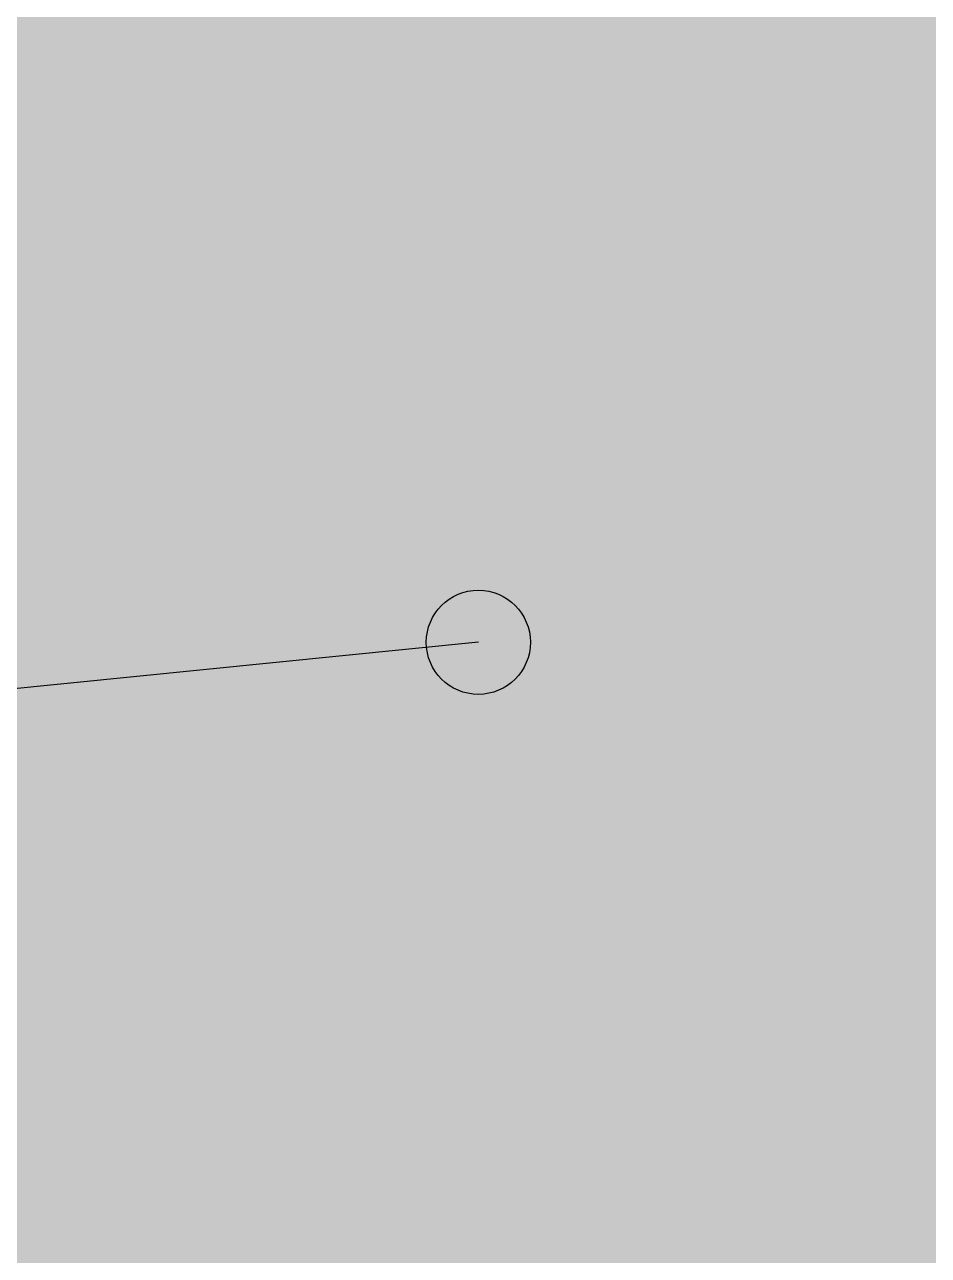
# Model space of a CAD drawing. Header units: metres. Extents: x 349122 to 349453, y 9281252 to 9281971.
# Drawn here: x 349264.3477 to 349264.4866, y 9281653.4938 to 9281653.6829 of the extents above; entities that cross this region are included whole.
import ezdxf

# ---------------------------------------------------------------- set-up
doc = ezdxf.new("R2010")
doc.units = ezdxf.units.M
doc.header["$LTSCALE"] = 0.25
doc.layers.add('ISO-3D', color=7, linetype='CONTINUOUS', lineweight=13)
doc.layers.add('LLAMADAS-NUM', color=30, linetype='CONTINUOUS', lineweight=25, true_color=0xc05014)

msp = doc.modelspace()

# ---------------------------------------------------------------- linework, layer by layer
at = {"layer": 'ISO-3D', "true_color": 0xb7aa8e}
for points in [[(349264.35754, 9281653.6896), (349264.36991, 9281653.68245), (349264.35754, 9281653.70423), (349264.36991, 9281653.69709)], [(349264.38228, 9281653.68994), (349264.39466, 9281653.6828), (349264.38228, 9281653.70458), (349264.39466, 9281653.69744)], [(349264.34517, 9281653.6821), (349264.35754, 9281653.67496), (349264.34517, 9281653.69674), (349264.35754, 9281653.6896)], [(349264.36991, 9281653.68245), (349264.38228, 9281653.67531), (349264.36991, 9281653.69709), (349264.38228, 9281653.68994)], [(349264.39466, 9281653.6828), (349264.40703, 9281653.67566), (349264.39466, 9281653.69744), (349264.40703, 9281653.69029)], [(349264.4194, 9281653.68315), (349264.43177, 9281653.67601), (349264.4194, 9281653.69778), (349264.43177, 9281653.69064)], [(349264.44414, 9281653.6835), (349264.45652, 9281653.67636), (349264.44414, 9281653.69813), (349264.45652, 9281653.69099)], [(349264.46889, 9281653.68385), (349264.48126, 9281653.6767), (349264.46889, 9281653.69848), (349264.48126, 9281653.69134)], [(349264.45652, 9281653.67636), (349264.46889, 9281653.66921), (349264.45652, 9281653.69099), (349264.46889, 9281653.68385)], [(349264.48126, 9281653.6767), (349264.49363, 9281653.66956), (349264.48126, 9281653.69134), (349264.49363, 9281653.6842)], [(349264.35754, 9281653.67496), (349264.36991, 9281653.66782), (349264.35754, 9281653.6896), (349264.36991, 9281653.68245)], [(349264.38228, 9281653.67531), (349264.39466, 9281653.66817), (349264.38228, 9281653.68994), (349264.39466, 9281653.6828)], [(349264.40703, 9281653.67566), (349264.4194, 9281653.66852), (349264.40703, 9281653.69029), (349264.4194, 9281653.68315)], [(349264.43177, 9281653.67601), (349264.44414, 9281653.66886), (349264.43177, 9281653.69064), (349264.44414, 9281653.6835)], [(349264.44414, 9281653.66886), (349264.45652, 9281653.66172), (349264.44414, 9281653.6835), (349264.45652, 9281653.67636)], [(349264.46889, 9281653.66921), (349264.48126, 9281653.66207), (349264.46889, 9281653.68385), (349264.48126, 9281653.6767)], [(349264.34517, 9281653.66747), (349264.35754, 9281653.66033), (349264.34517, 9281653.6821), (349264.35754, 9281653.67496)], [(349264.36991, 9281653.66782), (349264.38228, 9281653.66068), (349264.36991, 9281653.68245), (349264.38228, 9281653.67531)], [(349264.39466, 9281653.66817), (349264.40703, 9281653.66102), (349264.39466, 9281653.6828), (349264.40703, 9281653.67566)], [(349264.4194, 9281653.66852), (349264.43177, 9281653.66137), (349264.4194, 9281653.68315), (349264.43177, 9281653.67601)], [(349264.43177, 9281653.66137), (349264.44414, 9281653.65423), (349264.43177, 9281653.67601), (349264.44414, 9281653.66886)], [(349264.45652, 9281653.66172), (349264.46889, 9281653.65458), (349264.45652, 9281653.67636), (349264.46889, 9281653.66921)], [(349264.48126, 9281653.66207), (349264.49363, 9281653.65493), (349264.48126, 9281653.6767), (349264.49363, 9281653.66956)], [(349264.35754, 9281653.66033), (349264.36991, 9281653.65318), (349264.35754, 9281653.67496), (349264.36991, 9281653.66782)], [(349264.38228, 9281653.66068), (349264.39466, 9281653.65353), (349264.38228, 9281653.67531), (349264.39466, 9281653.66817)], [(349264.40703, 9281653.66102), (349264.4194, 9281653.65388), (349264.40703, 9281653.67566), (349264.4194, 9281653.66852)], [(349264.4194, 9281653.65388), (349264.43177, 9281653.64674), (349264.4194, 9281653.66852), (349264.43177, 9281653.66137)], [(349264.44414, 9281653.65423), (349264.45652, 9281653.64709), (349264.44414, 9281653.66886), (349264.45652, 9281653.66172)], [(349264.46889, 9281653.65458), (349264.48126, 9281653.64744), (349264.46889, 9281653.66921), (349264.48126, 9281653.66207)], [(349264.34517, 9281653.65284), (349264.35754, 9281653.64569), (349264.34517, 9281653.66747), (349264.35754, 9281653.66033)], [(349264.36991, 9281653.65318), (349264.38228, 9281653.64604), (349264.36991, 9281653.66782), (349264.38228, 9281653.66068)], [(349264.39466, 9281653.65353), (349264.40703, 9281653.64639), (349264.39466, 9281653.66817), (349264.40703, 9281653.66102)], [(349264.40703, 9281653.64639), (349264.4194, 9281653.63925), (349264.40703, 9281653.66102), (349264.4194, 9281653.65388)], [(349264.43177, 9281653.64674), (349264.44414, 9281653.6396), (349264.43177, 9281653.66137), (349264.44414, 9281653.65423)], [(349264.45652, 9281653.64709), (349264.46889, 9281653.63994), (349264.45652, 9281653.66172), (349264.46889, 9281653.65458)], [(349264.48126, 9281653.64744), (349264.49363, 9281653.64029), (349264.48126, 9281653.66207), (349264.49363, 9281653.65493)], [(349264.35754, 9281653.64569), (349264.36991, 9281653.63855), (349264.35754, 9281653.66033), (349264.36991, 9281653.65318)], [(349264.38228, 9281653.64604), (349264.39466, 9281653.6389), (349264.38228, 9281653.66068), (349264.39466, 9281653.65353)], [(349264.36991, 9281653.63855), (349264.38228, 9281653.63141), (349264.36991, 9281653.65318), (349264.38228, 9281653.64604)], [(349264.39466, 9281653.6389), (349264.40703, 9281653.63176), (349264.39466, 9281653.65353), (349264.40703, 9281653.64639)], [(349264.4194, 9281653.63925), (349264.43177, 9281653.6321), (349264.4194, 9281653.65388), (349264.43177, 9281653.64674)], [(349264.44414, 9281653.6396), (349264.45652, 9281653.63245), (349264.44414, 9281653.65423), (349264.45652, 9281653.64709)], [(349264.46889, 9281653.63994), (349264.48126, 9281653.6328), (349264.46889, 9281653.65458), (349264.48126, 9281653.64744)], [(349264.34517, 9281653.6382), (349264.35754, 9281653.63106), (349264.34517, 9281653.65284), (349264.35754, 9281653.64569)], [(349264.35754, 9281653.63106), (349264.36991, 9281653.62392), (349264.35754, 9281653.64569), (349264.36991, 9281653.63855)], [(349264.38228, 9281653.63141), (349264.39466, 9281653.62426), (349264.38228, 9281653.64604), (349264.39466, 9281653.6389)], [(349264.40703, 9281653.63176), (349264.4194, 9281653.62461), (349264.40703, 9281653.64639), (349264.4194, 9281653.63925)], [(349264.43177, 9281653.6321), (349264.44414, 9281653.62496), (349264.43177, 9281653.64674), (349264.44414, 9281653.6396)], [(349264.45652, 9281653.63245), (349264.46889, 9281653.62531), (349264.45652, 9281653.64709), (349264.46889, 9281653.63994)], [(349264.48126, 9281653.6328), (349264.49363, 9281653.62566), (349264.48126, 9281653.64744), (349264.49363, 9281653.64029)], [(349264.46889, 9281653.62531), (349264.48126, 9281653.61817), (349264.46889, 9281653.63994), (349264.48126, 9281653.6328)], [(349264.34517, 9281653.62357), (349264.35754, 9281653.61643), (349264.34517, 9281653.6382), (349264.35754, 9281653.63106)], [(349264.36991, 9281653.62392), (349264.38228, 9281653.61677), (349264.36991, 9281653.63855), (349264.38228, 9281653.63141)], [(349264.39466, 9281653.62426), (349264.40703, 9281653.61712), (349264.39466, 9281653.6389), (349264.40703, 9281653.63176)], [(349264.4194, 9281653.62461), (349264.43177, 9281653.61747), (349264.4194, 9281653.63925), (349264.43177, 9281653.6321)], [(349264.44414, 9281653.62496), (349264.45652, 9281653.61782), (349264.44414, 9281653.6396), (349264.45652, 9281653.63245)], [(349264.45652, 9281653.61782), (349264.46889, 9281653.61068), (349264.45652, 9281653.63245), (349264.46889, 9281653.62531)], [(349264.48126, 9281653.61817), (349264.49363, 9281653.61102), (349264.48126, 9281653.6328), (349264.49363, 9281653.62566)], [(349264.35754, 9281653.61643), (349264.36991, 9281653.60928), (349264.35754, 9281653.63106), (349264.36991, 9281653.62392)], [(349264.38228, 9281653.61677), (349264.39466, 9281653.60963), (349264.38228, 9281653.63141), (349264.39466, 9281653.62426)], [(349264.40703, 9281653.61712), (349264.4194, 9281653.60998), (349264.40703, 9281653.63176), (349264.4194, 9281653.62461)], [(349264.43177, 9281653.61747), (349264.44414, 9281653.61033), (349264.43177, 9281653.6321), (349264.44414, 9281653.62496)], [(349264.44414, 9281653.61033), (349264.45652, 9281653.60318), (349264.44414, 9281653.62496), (349264.45652, 9281653.61782)], [(349264.46889, 9281653.61068), (349264.48126, 9281653.60353), (349264.46889, 9281653.62531), (349264.48126, 9281653.61817)], [(349264.34517, 9281653.60893), (349264.35754, 9281653.60179), (349264.34517, 9281653.62357), (349264.35754, 9281653.61643)], [(349264.36991, 9281653.60928), (349264.38228, 9281653.60214), (349264.36991, 9281653.62392), (349264.38228, 9281653.61677)], [(349264.39466, 9281653.60963), (349264.40703, 9281653.60249), (349264.39466, 9281653.62426), (349264.40703, 9281653.61712)], [(349264.4194, 9281653.60998), (349264.43177, 9281653.60284), (349264.4194, 9281653.62461), (349264.43177, 9281653.61747)], [(349264.43177, 9281653.60284), (349264.44414, 9281653.59569), (349264.43177, 9281653.61747), (349264.44414, 9281653.61033)], [(349264.45652, 9281653.60318), (349264.46889, 9281653.59604), (349264.45652, 9281653.61782), (349264.46889, 9281653.61068)], [(349264.48126, 9281653.60353), (349264.49363, 9281653.59639), (349264.48126, 9281653.61817), (349264.49363, 9281653.61102)], [(349264.35754, 9281653.60179), (349264.36991, 9281653.59465), (349264.35754, 9281653.61643), (349264.36991, 9281653.60928)], [(349264.38228, 9281653.60214), (349264.39466, 9281653.595), (349264.38228, 9281653.61677), (349264.39466, 9281653.60963)], [(349264.40703, 9281653.60249), (349264.4194, 9281653.59534), (349264.40703, 9281653.61712), (349264.4194, 9281653.60998)], [(349264.4194, 9281653.59534), (349264.43177, 9281653.5882), (349264.4194, 9281653.60998), (349264.43177, 9281653.60284)], [(349264.44414, 9281653.59569), (349264.45652, 9281653.58855), (349264.44414, 9281653.61033), (349264.45652, 9281653.60318)], [(349264.46889, 9281653.59604), (349264.48126, 9281653.5889), (349264.46889, 9281653.61068), (349264.48126, 9281653.60353)], [(349264.34517, 9281653.5943), (349264.35754, 9281653.58716), (349264.34517, 9281653.60893), (349264.35754, 9281653.60179)], [(349264.36991, 9281653.59465), (349264.38228, 9281653.58751), (349264.36991, 9281653.60928), (349264.38228, 9281653.60214)], [(349264.39466, 9281653.595), (349264.40703, 9281653.58785), (349264.39466, 9281653.60963), (349264.40703, 9281653.60249)], [(349264.38228, 9281653.58751), (349264.39466, 9281653.58036), (349264.38228, 9281653.60214), (349264.39466, 9281653.595)], [(349264.40703, 9281653.58785), (349264.4194, 9281653.58071), (349264.40703, 9281653.60249), (349264.4194, 9281653.59534)], [(349264.43177, 9281653.5882), (349264.44414, 9281653.58106), (349264.43177, 9281653.60284), (349264.44414, 9281653.59569)], [(349264.45652, 9281653.58855), (349264.46889, 9281653.58141), (349264.45652, 9281653.60318), (349264.46889, 9281653.59604)], [(349264.48126, 9281653.5889), (349264.49363, 9281653.58176), (349264.48126, 9281653.60353), (349264.49363, 9281653.59639)], [(349264.35754, 9281653.58716), (349264.36991, 9281653.58001), (349264.35754, 9281653.60179), (349264.36991, 9281653.59465)], [(349264.36991, 9281653.58001), (349264.38228, 9281653.57287), (349264.36991, 9281653.59465), (349264.38228, 9281653.58751)], [(349264.39466, 9281653.58036), (349264.40703, 9281653.57322), (349264.39466, 9281653.595), (349264.40703, 9281653.58785)], [(349264.4194, 9281653.58071), (349264.43177, 9281653.57357), (349264.4194, 9281653.59534), (349264.43177, 9281653.5882)], [(349264.44414, 9281653.58106), (349264.45652, 9281653.57392), (349264.44414, 9281653.59569), (349264.45652, 9281653.58855)], [(349264.46889, 9281653.58141), (349264.48126, 9281653.57426), (349264.46889, 9281653.59604), (349264.48126, 9281653.5889)], [(349264.34517, 9281653.57967), (349264.35754, 9281653.57252), (349264.34517, 9281653.5943), (349264.35754, 9281653.58716)], [(349264.48126, 9281653.57426), (349264.49363, 9281653.56712), (349264.48126, 9281653.5889), (349264.49363, 9281653.58176)], [(349264.35754, 9281653.57252), (349264.36991, 9281653.56538), (349264.35754, 9281653.58716), (349264.36991, 9281653.58001)], [(349264.38228, 9281653.57287), (349264.39466, 9281653.56573), (349264.38228, 9281653.58751), (349264.39466, 9281653.58036)], [(349264.40703, 9281653.57322), (349264.4194, 9281653.56608), (349264.40703, 9281653.58785), (349264.4194, 9281653.58071)], [(349264.43177, 9281653.57357), (349264.44414, 9281653.56643), (349264.43177, 9281653.5882), (349264.44414, 9281653.58106)], [(349264.45652, 9281653.57392), (349264.46889, 9281653.56677), (349264.45652, 9281653.58855), (349264.46889, 9281653.58141)], [(349264.46889, 9281653.56677), (349264.48126, 9281653.55963), (349264.46889, 9281653.58141), (349264.48126, 9281653.57426)], [(349264.34517, 9281653.56503), (349264.35754, 9281653.55789), (349264.34517, 9281653.57967), (349264.35754, 9281653.57252)], [(349264.36991, 9281653.56538), (349264.38228, 9281653.55824), (349264.36991, 9281653.58001), (349264.38228, 9281653.57287)], [(349264.39466, 9281653.56573), (349264.40703, 9281653.55859), (349264.39466, 9281653.58036), (349264.40703, 9281653.57322)], [(349264.4194, 9281653.56608), (349264.43177, 9281653.55893), (349264.4194, 9281653.58071), (349264.43177, 9281653.57357)], [(349264.44414, 9281653.56643), (349264.45652, 9281653.55928), (349264.44414, 9281653.58106), (349264.45652, 9281653.57392)], [(349264.45652, 9281653.55928), (349264.46889, 9281653.55214), (349264.45652, 9281653.57392), (349264.46889, 9281653.56677)], [(349264.48126, 9281653.55963), (349264.49363, 9281653.55249), (349264.48126, 9281653.57426), (349264.49363, 9281653.56712)], [(349264.35754, 9281653.55789), (349264.36991, 9281653.55075), (349264.35754, 9281653.57252), (349264.36991, 9281653.56538)], [(349264.38228, 9281653.55824), (349264.39466, 9281653.55109), (349264.38228, 9281653.57287), (349264.39466, 9281653.56573)], [(349264.40703, 9281653.55859), (349264.4194, 9281653.55144), (349264.40703, 9281653.57322), (349264.4194, 9281653.56608)], [(349264.43177, 9281653.55893), (349264.44414, 9281653.55179), (349264.43177, 9281653.57357), (349264.44414, 9281653.56643)], [(349264.44414, 9281653.55179), (349264.45652, 9281653.54465), (349264.44414, 9281653.56643), (349264.45652, 9281653.55928)], [(349264.46889, 9281653.55214), (349264.48126, 9281653.545), (349264.46889, 9281653.56677), (349264.48126, 9281653.55963)], [(349264.34517, 9281653.5504), (349264.35754, 9281653.54325), (349264.34517, 9281653.56503), (349264.35754, 9281653.55789)], [(349264.36991, 9281653.55075), (349264.38228, 9281653.5436), (349264.36991, 9281653.56538), (349264.38228, 9281653.55824)], [(349264.39466, 9281653.55109), (349264.40703, 9281653.54395), (349264.39466, 9281653.56573), (349264.40703, 9281653.55859)], [(349264.4194, 9281653.55144), (349264.43177, 9281653.5443), (349264.4194, 9281653.56608), (349264.43177, 9281653.55893)], [(349264.43177, 9281653.5443), (349264.44414, 9281653.53716), (349264.43177, 9281653.55893), (349264.44414, 9281653.55179)], [(349264.45652, 9281653.54465), (349264.46889, 9281653.53751), (349264.45652, 9281653.55928), (349264.46889, 9281653.55214)], [(349264.48126, 9281653.545), (349264.49363, 9281653.53785), (349264.48126, 9281653.55963), (349264.49363, 9281653.55249)], [(349264.35754, 9281653.54325), (349264.36991, 9281653.53611), (349264.35754, 9281653.55789), (349264.36991, 9281653.55075)], [(349264.38228, 9281653.5436), (349264.39466, 9281653.53646), (349264.38228, 9281653.55824), (349264.39466, 9281653.55109)], [(349264.40703, 9281653.54395), (349264.4194, 9281653.53681), (349264.40703, 9281653.55859), (349264.4194, 9281653.55144)], [(349264.39466, 9281653.53646), (349264.40703, 9281653.52932), (349264.39466, 9281653.55109), (349264.40703, 9281653.54395)], [(349264.4194, 9281653.53681), (349264.43177, 9281653.52967), (349264.4194, 9281653.55144), (349264.43177, 9281653.5443)], [(349264.44414, 9281653.53716), (349264.45652, 9281653.53001), (349264.44414, 9281653.55179), (349264.45652, 9281653.54465)], [(349264.46889, 9281653.53751), (349264.48126, 9281653.53036), (349264.46889, 9281653.55214), (349264.48126, 9281653.545)], [(349264.34517, 9281653.53576), (349264.35754, 9281653.52862), (349264.34517, 9281653.5504), (349264.35754, 9281653.54325)], [(349264.36991, 9281653.53611), (349264.38228, 9281653.52897), (349264.36991, 9281653.55075), (349264.38228, 9281653.5436)], [(349264.38228, 9281653.52897), (349264.39466, 9281653.52183), (349264.38228, 9281653.5436), (349264.39466, 9281653.53646)], [(349264.40703, 9281653.52932), (349264.4194, 9281653.52217), (349264.40703, 9281653.54395), (349264.4194, 9281653.53681)], [(349264.43177, 9281653.52967), (349264.44414, 9281653.52252), (349264.43177, 9281653.5443), (349264.44414, 9281653.53716)], [(349264.45652, 9281653.53001), (349264.46889, 9281653.52287), (349264.45652, 9281653.54465), (349264.46889, 9281653.53751)], [(349264.48126, 9281653.53036), (349264.49363, 9281653.52322), (349264.48126, 9281653.545), (349264.49363, 9281653.53785)], [(349264.35754, 9281653.52862), (349264.36991, 9281653.52148), (349264.35754, 9281653.54325), (349264.36991, 9281653.53611)], [(349264.36991, 9281653.52148), (349264.38228, 9281653.51433), (349264.36991, 9281653.53611), (349264.38228, 9281653.52897)], [(349264.39466, 9281653.52183), (349264.40703, 9281653.51468), (349264.39466, 9281653.53646), (349264.40703, 9281653.52932)], [(349264.4194, 9281653.52217), (349264.43177, 9281653.51503), (349264.4194, 9281653.53681), (349264.43177, 9281653.52967)], [(349264.44414, 9281653.52252), (349264.45652, 9281653.51538), (349264.44414, 9281653.53716), (349264.45652, 9281653.53001)], [(349264.46889, 9281653.52287), (349264.48126, 9281653.51573), (349264.46889, 9281653.53751), (349264.48126, 9281653.53036)], [(349264.34517, 9281653.52113), (349264.35754, 9281653.51399), (349264.34517, 9281653.53576), (349264.35754, 9281653.52862)], [(349264.48126, 9281653.51573), (349264.49363, 9281653.50859), (349264.48126, 9281653.53036), (349264.49363, 9281653.52322)], [(349264.35754, 9281653.51399), (349264.36991, 9281653.50684), (349264.35754, 9281653.52862), (349264.36991, 9281653.52148)], [(349264.38228, 9281653.51433), (349264.39466, 9281653.50719), (349264.38228, 9281653.52897), (349264.39466, 9281653.52183)], [(349264.40703, 9281653.51468), (349264.4194, 9281653.50754), (349264.40703, 9281653.52932), (349264.4194, 9281653.52217)], [(349264.43177, 9281653.51503), (349264.44414, 9281653.50789), (349264.43177, 9281653.52967), (349264.44414, 9281653.52252)], [(349264.45652, 9281653.51538), (349264.46889, 9281653.50824), (349264.45652, 9281653.53001), (349264.46889, 9281653.52287)], [(349264.46889, 9281653.50824), (349264.48126, 9281653.50109), (349264.46889, 9281653.52287), (349264.48126, 9281653.51573)], [(349264.34517, 9281653.50649), (349264.35754, 9281653.49935), (349264.34517, 9281653.52113), (349264.35754, 9281653.51399)], [(349264.36991, 9281653.50684), (349264.38228, 9281653.4997), (349264.36991, 9281653.52148), (349264.38228, 9281653.51433)], [(349264.39466, 9281653.50719), (349264.40703, 9281653.50005), (349264.39466, 9281653.52183), (349264.40703, 9281653.51468)], [(349264.4194, 9281653.50754), (349264.43177, 9281653.5004), (349264.4194, 9281653.52217), (349264.43177, 9281653.51503)], [(349264.44414, 9281653.50789), (349264.45652, 9281653.50075), (349264.44414, 9281653.52252), (349264.45652, 9281653.51538)], [(349264.45652, 9281653.50075), (349264.46889, 9281653.4936), (349264.45652, 9281653.51538), (349264.46889, 9281653.50824)], [(349264.48126, 9281653.50109), (349264.49363, 9281653.49395), (349264.48126, 9281653.51573), (349264.49363, 9281653.50859)], [(349264.35754, 9281653.49935), (349264.36991, 9281653.49221), (349264.35754, 9281653.51399), (349264.36991, 9281653.50684)], [(349264.38228, 9281653.4997), (349264.39466, 9281653.49256), (349264.38228, 9281653.51433), (349264.39466, 9281653.50719)], [(349264.40703, 9281653.50005), (349264.4194, 9281653.49291), (349264.40703, 9281653.51468), (349264.4194, 9281653.50754)], [(349264.43177, 9281653.5004), (349264.44414, 9281653.49325), (349264.43177, 9281653.51503), (349264.44414, 9281653.50789)], [(349264.44414, 9281653.49325), (349264.45652, 9281653.48611), (349264.44414, 9281653.50789), (349264.45652, 9281653.50075)], [(349264.46889, 9281653.4936), (349264.48126, 9281653.48646), (349264.46889, 9281653.50824), (349264.48126, 9281653.50109)], [(349264.34517, 9281653.49186), (349264.35754, 9281653.48472), (349264.34517, 9281653.50649), (349264.35754, 9281653.49935)], [(349264.36991, 9281653.49221), (349264.38228, 9281653.48507), (349264.36991, 9281653.50684), (349264.38228, 9281653.4997)], [(349264.39466, 9281653.49256), (349264.40703, 9281653.48541), (349264.39466, 9281653.50719), (349264.40703, 9281653.50005)], [(349264.4194, 9281653.49291), (349264.43177, 9281653.48576), (349264.4194, 9281653.50754), (349264.43177, 9281653.5004)], [(349264.40703, 9281653.48541), (349264.4194, 9281653.47827), (349264.40703, 9281653.50005), (349264.4194, 9281653.49291)], [(349264.43177, 9281653.48576), (349264.44414, 9281653.47862), (349264.43177, 9281653.5004), (349264.44414, 9281653.49325)], [(349264.45652, 9281653.48611), (349264.46889, 9281653.47897), (349264.45652, 9281653.50075), (349264.46889, 9281653.4936)], [(349264.48126, 9281653.48646), (349264.49363, 9281653.47932), (349264.48126, 9281653.50109), (349264.49363, 9281653.49395)], [(349264.35754, 9281653.48472), (349264.36991, 9281653.47757), (349264.35754, 9281653.49935), (349264.36991, 9281653.49221)], [(349264.38228, 9281653.48507), (349264.39466, 9281653.47792), (349264.38228, 9281653.4997), (349264.39466, 9281653.49256)]]:
    msp.add_solid(points, dxfattribs=at)
at = {"layer": 'ISO-3D', "true_color": 0x8e8d88}
for points in [[(349264.38895, 9281653.68961), (349264.37602, 9281653.68215), (349264.38895, 9281653.70424), (349264.37602, 9281653.69678)], [(349264.4148, 9281653.6899), (349264.40187, 9281653.68244), (349264.4148, 9281653.70454), (349264.40187, 9281653.69707)], [(349264.44066, 9281653.6902), (349264.42773, 9281653.68273), (349264.44066, 9281653.70483), (349264.42773, 9281653.69737)], [(349264.36309, 9281653.68932), (349264.35017, 9281653.68185), (349264.36309, 9281653.70395), (349264.35017, 9281653.69649)], [(349264.37602, 9281653.68215), (349264.36309, 9281653.67468), (349264.37602, 9281653.69678), (349264.36309, 9281653.68932)], [(349264.40187, 9281653.68244), (349264.38895, 9281653.67498), (349264.40187, 9281653.69707), (349264.38895, 9281653.68961)], [(349264.42773, 9281653.68273), (349264.4148, 9281653.67527), (349264.42773, 9281653.69737), (349264.4148, 9281653.6899)], [(349264.45358, 9281653.68302), (349264.44066, 9281653.67556), (349264.45358, 9281653.69766), (349264.44066, 9281653.6902)], [(349264.47944, 9281653.68332), (349264.46651, 9281653.67585), (349264.47944, 9281653.69795), (349264.46651, 9281653.69049)], [(349264.35017, 9281653.68185), (349264.33724, 9281653.67439), (349264.35017, 9281653.69649), (349264.33724, 9281653.68902)], [(349264.36309, 9281653.67468), (349264.35017, 9281653.66722), (349264.36309, 9281653.68932), (349264.35017, 9281653.68185)], [(349264.38895, 9281653.67498), (349264.37602, 9281653.66751), (349264.38895, 9281653.68961), (349264.37602, 9281653.68215)], [(349264.4148, 9281653.67527), (349264.40187, 9281653.6678), (349264.4148, 9281653.6899), (349264.40187, 9281653.68244)], [(349264.44066, 9281653.67556), (349264.42773, 9281653.6681), (349264.44066, 9281653.6902), (349264.42773, 9281653.68273)], [(349264.46651, 9281653.67585), (349264.45358, 9281653.66839), (349264.46651, 9281653.69049), (349264.45358, 9281653.68302)], [(349264.49236, 9281653.67615), (349264.47944, 9281653.66868), (349264.49236, 9281653.69078), (349264.47944, 9281653.68332)], [(349264.35017, 9281653.66722), (349264.33724, 9281653.65976), (349264.35017, 9281653.68185), (349264.33724, 9281653.67439)], [(349264.37602, 9281653.66751), (349264.36309, 9281653.66005), (349264.37602, 9281653.68215), (349264.36309, 9281653.67468)], [(349264.40187, 9281653.6678), (349264.38895, 9281653.66034), (349264.40187, 9281653.68244), (349264.38895, 9281653.67498)], [(349264.42773, 9281653.6681), (349264.4148, 9281653.66063), (349264.42773, 9281653.68273), (349264.4148, 9281653.67527)], [(349264.45358, 9281653.66839), (349264.44066, 9281653.66093), (349264.45358, 9281653.68302), (349264.44066, 9281653.67556)], [(349264.47944, 9281653.66868), (349264.46651, 9281653.66122), (349264.47944, 9281653.68332), (349264.46651, 9281653.67585)], [(349264.46651, 9281653.66122), (349264.45358, 9281653.65376), (349264.46651, 9281653.67585), (349264.45358, 9281653.66839)], [(349264.49236, 9281653.66151), (349264.47944, 9281653.65405), (349264.49236, 9281653.67615), (349264.47944, 9281653.66868)], [(349264.36309, 9281653.66005), (349264.35017, 9281653.65259), (349264.36309, 9281653.67468), (349264.35017, 9281653.66722)], [(349264.38895, 9281653.66034), (349264.37602, 9281653.65288), (349264.38895, 9281653.67498), (349264.37602, 9281653.66751)], [(349264.4148, 9281653.66063), (349264.40187, 9281653.65317), (349264.4148, 9281653.67527), (349264.40187, 9281653.6678)], [(349264.44066, 9281653.66093), (349264.42773, 9281653.65346), (349264.44066, 9281653.67556), (349264.42773, 9281653.6681)], [(349264.45358, 9281653.65376), (349264.44066, 9281653.64629), (349264.45358, 9281653.66839), (349264.44066, 9281653.66093)], [(349264.47944, 9281653.65405), (349264.46651, 9281653.64659), (349264.47944, 9281653.66868), (349264.46651, 9281653.66122)], [(349264.35017, 9281653.65259), (349264.33724, 9281653.64512), (349264.35017, 9281653.66722), (349264.33724, 9281653.65976)], [(349264.37602, 9281653.65288), (349264.36309, 9281653.64541), (349264.37602, 9281653.66751), (349264.36309, 9281653.66005)], [(349264.40187, 9281653.65317), (349264.38895, 9281653.64571), (349264.40187, 9281653.6678), (349264.38895, 9281653.66034)], [(349264.42773, 9281653.65346), (349264.4148, 9281653.646), (349264.42773, 9281653.6681), (349264.4148, 9281653.66063)], [(349264.44066, 9281653.64629), (349264.42773, 9281653.63883), (349264.44066, 9281653.66093), (349264.42773, 9281653.65346)], [(349264.46651, 9281653.64659), (349264.45358, 9281653.63912), (349264.46651, 9281653.66122), (349264.45358, 9281653.65376)], [(349264.49236, 9281653.64688), (349264.47944, 9281653.63941), (349264.49236, 9281653.66151), (349264.47944, 9281653.65405)], [(349264.36309, 9281653.64541), (349264.35017, 9281653.63795), (349264.36309, 9281653.66005), (349264.35017, 9281653.65259)], [(349264.38895, 9281653.64571), (349264.37602, 9281653.63824), (349264.38895, 9281653.66034), (349264.37602, 9281653.65288)], [(349264.4148, 9281653.646), (349264.40187, 9281653.63854), (349264.4148, 9281653.66063), (349264.40187, 9281653.65317)], [(349264.40187, 9281653.63854), (349264.38895, 9281653.63107), (349264.40187, 9281653.65317), (349264.38895, 9281653.64571)], [(349264.42773, 9281653.63883), (349264.4148, 9281653.63137), (349264.42773, 9281653.65346), (349264.4148, 9281653.646)], [(349264.45358, 9281653.63912), (349264.44066, 9281653.63166), (349264.45358, 9281653.65376), (349264.44066, 9281653.64629)], [(349264.47944, 9281653.63941), (349264.46651, 9281653.63195), (349264.47944, 9281653.65405), (349264.46651, 9281653.64659)], [(349264.35017, 9281653.63795), (349264.33724, 9281653.63049), (349264.35017, 9281653.65259), (349264.33724, 9281653.64512)], [(349264.37602, 9281653.63824), (349264.36309, 9281653.63078), (349264.37602, 9281653.65288), (349264.36309, 9281653.64541)], [(349264.38895, 9281653.63107), (349264.37602, 9281653.62361), (349264.38895, 9281653.64571), (349264.37602, 9281653.63824)], [(349264.4148, 9281653.63137), (349264.40187, 9281653.6239), (349264.4148, 9281653.646), (349264.40187, 9281653.63854)], [(349264.44066, 9281653.63166), (349264.42773, 9281653.6242), (349264.44066, 9281653.64629), (349264.42773, 9281653.63883)], [(349264.46651, 9281653.63195), (349264.45358, 9281653.62449), (349264.46651, 9281653.64659), (349264.45358, 9281653.63912)], [(349264.49236, 9281653.63224), (349264.47944, 9281653.62478), (349264.49236, 9281653.64688), (349264.47944, 9281653.63941)], [(349264.36309, 9281653.63078), (349264.35017, 9281653.62332), (349264.36309, 9281653.64541), (349264.35017, 9281653.63795)], [(349264.37602, 9281653.62361), (349264.36309, 9281653.61615), (349264.37602, 9281653.63824), (349264.36309, 9281653.63078)], [(349264.40187, 9281653.6239), (349264.38895, 9281653.61644), (349264.40187, 9281653.63854), (349264.38895, 9281653.63107)], [(349264.42773, 9281653.6242), (349264.4148, 9281653.61673), (349264.42773, 9281653.63883), (349264.4148, 9281653.63137)], [(349264.45358, 9281653.62449), (349264.44066, 9281653.61702), (349264.45358, 9281653.63912), (349264.44066, 9281653.63166)], [(349264.47944, 9281653.62478), (349264.46651, 9281653.61732), (349264.47944, 9281653.63941), (349264.46651, 9281653.63195)], [(349264.35017, 9281653.62332), (349264.33724, 9281653.61585), (349264.35017, 9281653.63795), (349264.33724, 9281653.63049)], [(349264.36309, 9281653.61615), (349264.35017, 9281653.60868), (349264.36309, 9281653.63078), (349264.35017, 9281653.62332)], [(349264.38895, 9281653.61644), (349264.37602, 9281653.60898), (349264.38895, 9281653.63107), (349264.37602, 9281653.62361)], [(349264.4148, 9281653.61673), (349264.40187, 9281653.60927), (349264.4148, 9281653.63137), (349264.40187, 9281653.6239)], [(349264.44066, 9281653.61702), (349264.42773, 9281653.60956), (349264.44066, 9281653.63166), (349264.42773, 9281653.6242)], [(349264.46651, 9281653.61732), (349264.45358, 9281653.60985), (349264.46651, 9281653.63195), (349264.45358, 9281653.62449)], [(349264.49236, 9281653.61761), (349264.47944, 9281653.61015), (349264.49236, 9281653.63224), (349264.47944, 9281653.62478)], [(349264.35017, 9281653.60868), (349264.33724, 9281653.60122), (349264.35017, 9281653.62332), (349264.33724, 9281653.61585)], [(349264.37602, 9281653.60898), (349264.36309, 9281653.60151), (349264.37602, 9281653.62361), (349264.36309, 9281653.61615)], [(349264.40187, 9281653.60927), (349264.38895, 9281653.6018), (349264.40187, 9281653.6239), (349264.38895, 9281653.61644)], [(349264.42773, 9281653.60956), (349264.4148, 9281653.6021), (349264.42773, 9281653.6242), (349264.4148, 9281653.61673)], [(349264.45358, 9281653.60985), (349264.44066, 9281653.60239), (349264.45358, 9281653.62449), (349264.44066, 9281653.61702)], [(349264.47944, 9281653.61015), (349264.46651, 9281653.60268), (349264.47944, 9281653.62478), (349264.46651, 9281653.61732)], [(349264.46651, 9281653.60268), (349264.45358, 9281653.59522), (349264.46651, 9281653.61732), (349264.45358, 9281653.60985)], [(349264.49236, 9281653.60298), (349264.47944, 9281653.59551), (349264.49236, 9281653.61761), (349264.47944, 9281653.61015)], [(349264.36309, 9281653.60151), (349264.35017, 9281653.59405), (349264.36309, 9281653.61615), (349264.35017, 9281653.60868)], [(349264.38895, 9281653.6018), (349264.37602, 9281653.59434), (349264.38895, 9281653.61644), (349264.37602, 9281653.60898)], [(349264.4148, 9281653.6021), (349264.40187, 9281653.59463), (349264.4148, 9281653.61673), (349264.40187, 9281653.60927)], [(349264.44066, 9281653.60239), (349264.42773, 9281653.59493), (349264.44066, 9281653.61702), (349264.42773, 9281653.60956)], [(349264.45358, 9281653.59522), (349264.44066, 9281653.58776), (349264.45358, 9281653.60985), (349264.44066, 9281653.60239)], [(349264.47944, 9281653.59551), (349264.46651, 9281653.58805), (349264.47944, 9281653.61015), (349264.46651, 9281653.60268)], [(349264.35017, 9281653.59405), (349264.33724, 9281653.58659), (349264.35017, 9281653.60868), (349264.33724, 9281653.60122)], [(349264.37602, 9281653.59434), (349264.36309, 9281653.58688), (349264.37602, 9281653.60898), (349264.36309, 9281653.60151)], [(349264.40187, 9281653.59463), (349264.38895, 9281653.58717), (349264.40187, 9281653.60927), (349264.38895, 9281653.6018)], [(349264.42773, 9281653.59493), (349264.4148, 9281653.58746), (349264.42773, 9281653.60956), (349264.4148, 9281653.6021)], [(349264.44066, 9281653.58776), (349264.42773, 9281653.58029), (349264.44066, 9281653.60239), (349264.42773, 9281653.59493)], [(349264.46651, 9281653.58805), (349264.45358, 9281653.58059), (349264.46651, 9281653.60268), (349264.45358, 9281653.59522)], [(349264.49236, 9281653.58834), (349264.47944, 9281653.58088), (349264.49236, 9281653.60298), (349264.47944, 9281653.59551)], [(349264.36309, 9281653.58688), (349264.35017, 9281653.57941), (349264.36309, 9281653.60151), (349264.35017, 9281653.59405)], [(349264.38895, 9281653.58717), (349264.37602, 9281653.57971), (349264.38895, 9281653.6018), (349264.37602, 9281653.59434)], [(349264.4148, 9281653.58746), (349264.40187, 9281653.58), (349264.4148, 9281653.6021), (349264.40187, 9281653.59463)], [(349264.40187, 9281653.58), (349264.38895, 9281653.57254), (349264.40187, 9281653.59463), (349264.38895, 9281653.58717)], [(349264.42773, 9281653.58029), (349264.4148, 9281653.57283), (349264.42773, 9281653.59493), (349264.4148, 9281653.58746)], [(349264.45358, 9281653.58059), (349264.44066, 9281653.57312), (349264.45358, 9281653.59522), (349264.44066, 9281653.58776)], [(349264.47944, 9281653.58088), (349264.46651, 9281653.57341), (349264.47944, 9281653.59551), (349264.46651, 9281653.58805)], [(349264.35017, 9281653.57941), (349264.33724, 9281653.57195), (349264.35017, 9281653.59405), (349264.33724, 9281653.58659)], [(349264.37602, 9281653.57971), (349264.36309, 9281653.57224), (349264.37602, 9281653.59434), (349264.36309, 9281653.58688)], [(349264.38895, 9281653.57254), (349264.37602, 9281653.56507), (349264.38895, 9281653.58717), (349264.37602, 9281653.57971)], [(349264.4148, 9281653.57283), (349264.40187, 9281653.56537), (349264.4148, 9281653.58746), (349264.40187, 9281653.58)], [(349264.44066, 9281653.57312), (349264.42773, 9281653.56566), (349264.44066, 9281653.58776), (349264.42773, 9281653.58029)], [(349264.46651, 9281653.57341), (349264.45358, 9281653.56595), (349264.46651, 9281653.58805), (349264.45358, 9281653.58059)], [(349264.49236, 9281653.57371), (349264.47944, 9281653.56624), (349264.49236, 9281653.58834), (349264.47944, 9281653.58088)], [(349264.36309, 9281653.57224), (349264.35017, 9281653.56478), (349264.36309, 9281653.58688), (349264.35017, 9281653.57941)], [(349264.35017, 9281653.56478), (349264.33724, 9281653.55732), (349264.35017, 9281653.57941), (349264.33724, 9281653.57195)], [(349264.37602, 9281653.56507), (349264.36309, 9281653.55761), (349264.37602, 9281653.57971), (349264.36309, 9281653.57224)], [(349264.40187, 9281653.56537), (349264.38895, 9281653.5579), (349264.40187, 9281653.58), (349264.38895, 9281653.57254)], [(349264.42773, 9281653.56566), (349264.4148, 9281653.5582), (349264.42773, 9281653.58029), (349264.4148, 9281653.57283)], [(349264.45358, 9281653.56595), (349264.44066, 9281653.55849), (349264.45358, 9281653.58059), (349264.44066, 9281653.57312)], [(349264.47944, 9281653.56624), (349264.46651, 9281653.55878), (349264.47944, 9281653.58088), (349264.46651, 9281653.57341)], [(349264.36309, 9281653.55761), (349264.35017, 9281653.55015), (349264.36309, 9281653.57224), (349264.35017, 9281653.56478)], [(349264.38895, 9281653.5579), (349264.37602, 9281653.55044), (349264.38895, 9281653.57254), (349264.37602, 9281653.56507)], [(349264.4148, 9281653.5582), (349264.40187, 9281653.55073), (349264.4148, 9281653.57283), (349264.40187, 9281653.56537)], [(349264.44066, 9281653.55849), (349264.42773, 9281653.55102), (349264.44066, 9281653.57312), (349264.42773, 9281653.56566)], [(349264.46651, 9281653.55878), (349264.45358, 9281653.55132), (349264.46651, 9281653.57341), (349264.45358, 9281653.56595)], [(349264.49236, 9281653.55907), (349264.47944, 9281653.55161), (349264.49236, 9281653.57371), (349264.47944, 9281653.56624)], [(349264.47944, 9281653.55161), (349264.46651, 9281653.54415), (349264.47944, 9281653.56624), (349264.46651, 9281653.55878)], [(349264.35017, 9281653.55015), (349264.33724, 9281653.54268), (349264.35017, 9281653.56478), (349264.33724, 9281653.55732)], [(349264.37602, 9281653.55044), (349264.36309, 9281653.54298), (349264.37602, 9281653.56507), (349264.36309, 9281653.55761)], [(349264.40187, 9281653.55073), (349264.38895, 9281653.54327), (349264.40187, 9281653.56537), (349264.38895, 9281653.5579)], [(349264.42773, 9281653.55102), (349264.4148, 9281653.54356), (349264.42773, 9281653.56566), (349264.4148, 9281653.5582)], [(349264.45358, 9281653.55132), (349264.44066, 9281653.54385), (349264.45358, 9281653.56595), (349264.44066, 9281653.55849)], [(349264.46651, 9281653.54415), (349264.45358, 9281653.53668), (349264.46651, 9281653.55878), (349264.45358, 9281653.55132)], [(349264.49236, 9281653.54444), (349264.47944, 9281653.53698), (349264.49236, 9281653.55907), (349264.47944, 9281653.55161)], [(349264.36309, 9281653.54298), (349264.35017, 9281653.53551), (349264.36309, 9281653.55761), (349264.35017, 9281653.55015)], [(349264.38895, 9281653.54327), (349264.37602, 9281653.5358), (349264.38895, 9281653.5579), (349264.37602, 9281653.55044)], [(349264.4148, 9281653.54356), (349264.40187, 9281653.5361), (349264.4148, 9281653.5582), (349264.40187, 9281653.55073)], [(349264.44066, 9281653.54385), (349264.42773, 9281653.53639), (349264.44066, 9281653.55849), (349264.42773, 9281653.55102)], [(349264.45358, 9281653.53668), (349264.44066, 9281653.52922), (349264.45358, 9281653.55132), (349264.44066, 9281653.54385)], [(349264.47944, 9281653.53698), (349264.46651, 9281653.52951), (349264.47944, 9281653.55161), (349264.46651, 9281653.54415)], [(349264.35017, 9281653.53551), (349264.33724, 9281653.52805), (349264.35017, 9281653.55015), (349264.33724, 9281653.54268)], [(349264.37602, 9281653.5358), (349264.36309, 9281653.52834), (349264.37602, 9281653.55044), (349264.36309, 9281653.54298)], [(349264.40187, 9281653.5361), (349264.38895, 9281653.52863), (349264.40187, 9281653.55073), (349264.38895, 9281653.54327)], [(349264.42773, 9281653.53639), (349264.4148, 9281653.52893), (349264.42773, 9281653.55102), (349264.4148, 9281653.54356)], [(349264.4148, 9281653.52893), (349264.40187, 9281653.52146), (349264.4148, 9281653.54356), (349264.40187, 9281653.5361)], [(349264.44066, 9281653.52922), (349264.42773, 9281653.52176), (349264.44066, 9281653.54385), (349264.42773, 9281653.53639)], [(349264.46651, 9281653.52951), (349264.45358, 9281653.52205), (349264.46651, 9281653.54415), (349264.45358, 9281653.53668)], [(349264.49236, 9281653.5298), (349264.47944, 9281653.52234), (349264.49236, 9281653.54444), (349264.47944, 9281653.53698)], [(349264.36309, 9281653.52834), (349264.35017, 9281653.52088), (349264.36309, 9281653.54298), (349264.35017, 9281653.53551)], [(349264.38895, 9281653.52863), (349264.37602, 9281653.52117), (349264.38895, 9281653.54327), (349264.37602, 9281653.5358)], [(349264.40187, 9281653.52146), (349264.38895, 9281653.514), (349264.40187, 9281653.5361), (349264.38895, 9281653.52863)], [(349264.42773, 9281653.52176), (349264.4148, 9281653.51429), (349264.42773, 9281653.53639), (349264.4148, 9281653.52893)], [(349264.45358, 9281653.52205), (349264.44066, 9281653.51459), (349264.45358, 9281653.53668), (349264.44066, 9281653.52922)], [(349264.47944, 9281653.52234), (349264.46651, 9281653.51488), (349264.47944, 9281653.53698), (349264.46651, 9281653.52951)], [(349264.35017, 9281653.52088), (349264.33724, 9281653.51341), (349264.35017, 9281653.53551), (349264.33724, 9281653.52805)], [(349264.37602, 9281653.52117), (349264.36309, 9281653.51371), (349264.37602, 9281653.5358), (349264.36309, 9281653.52834)], [(349264.38895, 9281653.514), (349264.37602, 9281653.50654), (349264.38895, 9281653.52863), (349264.37602, 9281653.52117)], [(349264.4148, 9281653.51429), (349264.40187, 9281653.50683), (349264.4148, 9281653.52893), (349264.40187, 9281653.52146)], [(349264.44066, 9281653.51459), (349264.42773, 9281653.50712), (349264.44066, 9281653.52922), (349264.42773, 9281653.52176)], [(349264.46651, 9281653.51488), (349264.45358, 9281653.50741), (349264.46651, 9281653.52951), (349264.45358, 9281653.52205)], [(349264.49236, 9281653.51517), (349264.47944, 9281653.50771), (349264.49236, 9281653.5298), (349264.47944, 9281653.52234)], [(349264.36309, 9281653.51371), (349264.35017, 9281653.50624), (349264.36309, 9281653.52834), (349264.35017, 9281653.52088)], [(349264.35017, 9281653.50624), (349264.33724, 9281653.49878), (349264.35017, 9281653.52088), (349264.33724, 9281653.51341)], [(349264.37602, 9281653.50654), (349264.36309, 9281653.49907), (349264.37602, 9281653.52117), (349264.36309, 9281653.51371)], [(349264.40187, 9281653.50683), (349264.38895, 9281653.49937), (349264.40187, 9281653.52146), (349264.38895, 9281653.514)], [(349264.42773, 9281653.50712), (349264.4148, 9281653.49966), (349264.42773, 9281653.52176), (349264.4148, 9281653.51429)], [(349264.45358, 9281653.50741), (349264.44066, 9281653.49995), (349264.45358, 9281653.52205), (349264.44066, 9281653.51459)], [(349264.47944, 9281653.50771), (349264.46651, 9281653.50024), (349264.47944, 9281653.52234), (349264.46651, 9281653.51488)], [(349264.49236, 9281653.50054), (349264.47944, 9281653.49307), (349264.49236, 9281653.51517), (349264.47944, 9281653.50771)], [(349264.36309, 9281653.49907), (349264.35017, 9281653.49161), (349264.36309, 9281653.51371), (349264.35017, 9281653.50624)], [(349264.38895, 9281653.49937), (349264.37602, 9281653.4919), (349264.38895, 9281653.514), (349264.37602, 9281653.50654)], [(349264.4148, 9281653.49966), (349264.40187, 9281653.4922), (349264.4148, 9281653.51429), (349264.40187, 9281653.50683)], [(349264.44066, 9281653.49995), (349264.42773, 9281653.49249), (349264.44066, 9281653.51459), (349264.42773, 9281653.50712)], [(349264.46651, 9281653.50024), (349264.45358, 9281653.49278), (349264.46651, 9281653.51488), (349264.45358, 9281653.50741)], [(349264.47944, 9281653.49307), (349264.46651, 9281653.48561), (349264.47944, 9281653.50771), (349264.46651, 9281653.50024)], [(349264.35017, 9281653.49161), (349264.33724, 9281653.48415), (349264.35017, 9281653.50624), (349264.33724, 9281653.49878)], [(349264.37602, 9281653.4919), (349264.36309, 9281653.48444), (349264.37602, 9281653.50654), (349264.36309, 9281653.49907)], [(349264.40187, 9281653.4922), (349264.38895, 9281653.48473), (349264.40187, 9281653.50683), (349264.38895, 9281653.49937)], [(349264.42773, 9281653.49249), (349264.4148, 9281653.48502), (349264.42773, 9281653.50712), (349264.4148, 9281653.49966)], [(349264.45358, 9281653.49278), (349264.44066, 9281653.48532), (349264.45358, 9281653.50741), (349264.44066, 9281653.49995)], [(349264.46651, 9281653.48561), (349264.45358, 9281653.47815), (349264.46651, 9281653.50024), (349264.45358, 9281653.49278)], [(349264.49236, 9281653.4859), (349264.47944, 9281653.47844), (349264.49236, 9281653.50054), (349264.47944, 9281653.49307)], [(349264.36309, 9281653.48444), (349264.35017, 9281653.47698), (349264.36309, 9281653.49907), (349264.35017, 9281653.49161)], [(349264.38895, 9281653.48473), (349264.37602, 9281653.47727), (349264.38895, 9281653.49937), (349264.37602, 9281653.4919)], [(349264.4148, 9281653.48502), (349264.40187, 9281653.47756), (349264.4148, 9281653.49966), (349264.40187, 9281653.4922)], [(349264.44066, 9281653.48532), (349264.42773, 9281653.47785), (349264.44066, 9281653.49995), (349264.42773, 9281653.49249)]]:
    msp.add_solid(points, dxfattribs=at)
at = {"layer": 'LLAMADAS-NUM'}
msp.add_line((349264.41742, 9281653.588), (349264.01742, 9281653.548), dxfattribs=at)
msp.add_circle((349264.41742, 9281653.588), 0.008, dxfattribs=at)

doc.saveas('drawing.dxf')
